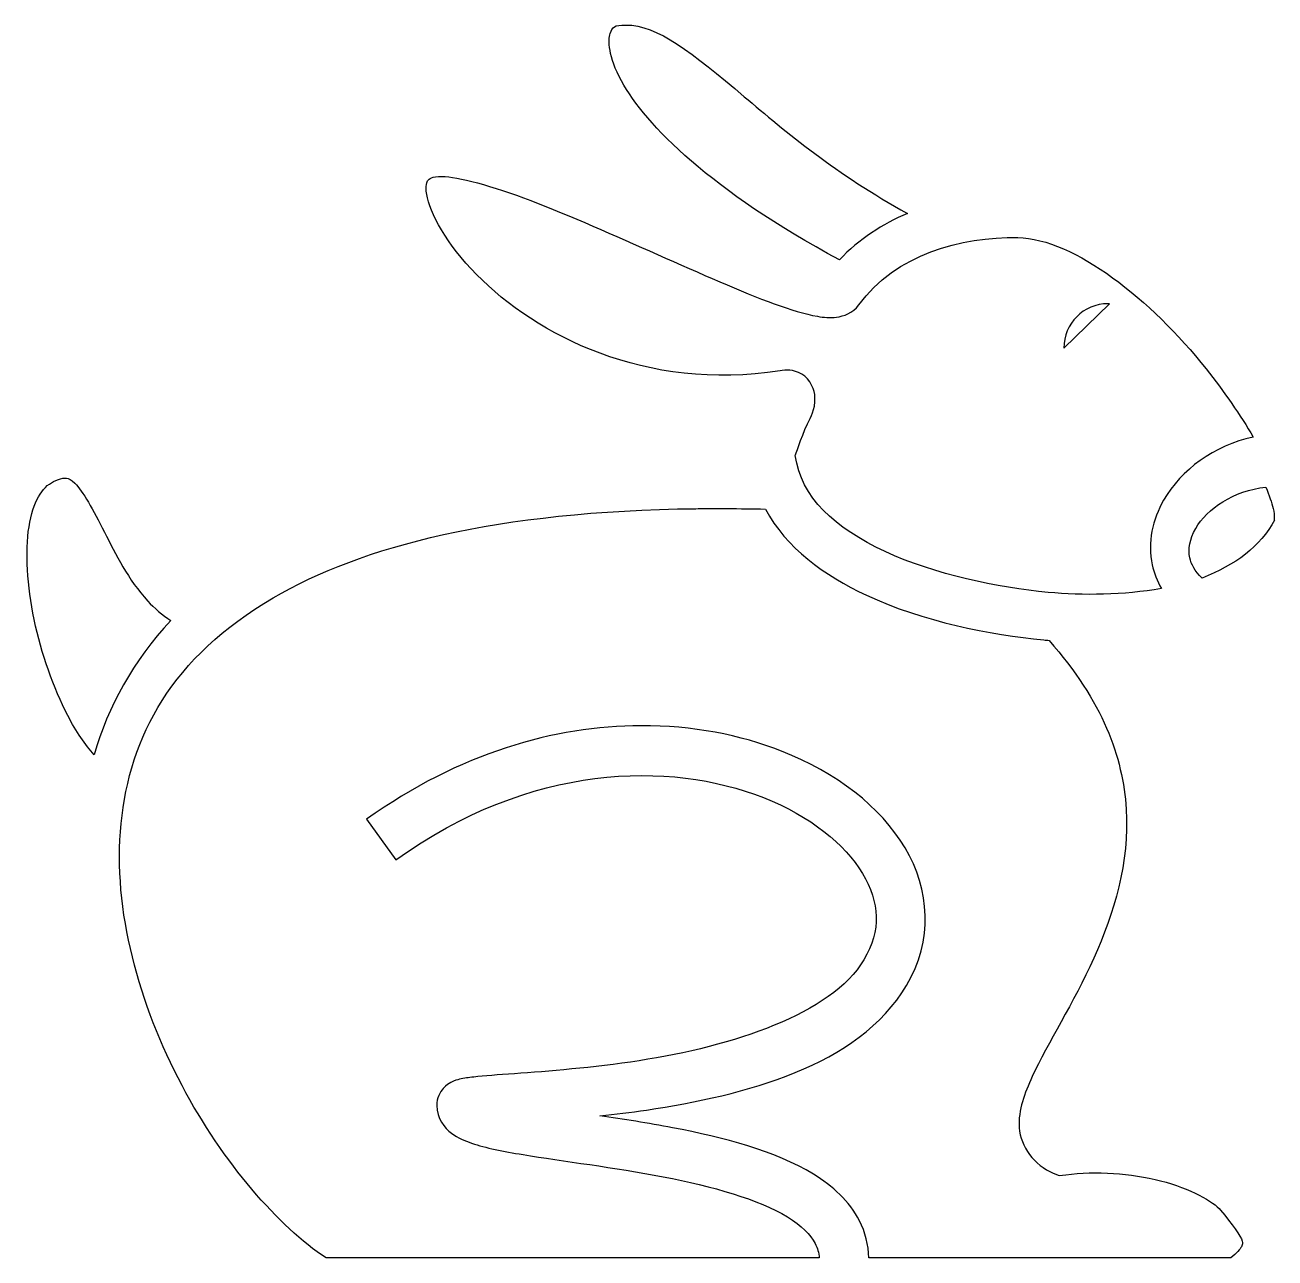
# Model space of a CAD drawing. Header units: centimetres. Extents: x -9.7 to 9.3, y -9.1 to 9.6.
import ezdxf

# ---------------------------------------------------------------- set-up
doc = ezdxf.new("R2010")
doc.units = ezdxf.units.CM
doc.header["$MEASUREMENT"] = 0
doc.layers.add('Layer 1', color=7, linetype='Continuous')

msp = doc.modelspace()

# ---------------------------------------------------------------- linework, layer by layer
at = {"layer": 'Layer 1'}
for points, knots in [([(-0.57812, 9.64424), (-0.75375, 9.64424), (-0.7801, 9.61493), (-0.81397, 9.51529), (-0.81397, 9.51529), (-0.84783, 9.41569), (-0.84408, 9.16243), (-0.64256, 8.79434), (-0.64256, 8.79434), (-0.27325, 8.11965), (0.72183, 7.11918), (2.675, 6.07105), (2.675, 6.07105), (2.9765, 6.38647), (3.33299, 6.61586), (3.71107, 6.7758), (3.71107, 6.7758), (2.63663, 7.36936), (1.85357, 8.02313), (1.22771, 8.55352), (1.22771, 8.55352), (0.42947, 9.22989), (-0.09324, 9.64428), (-0.57818, 9.64428), (-0.57818, 9.64428), (-0.57818, 9.64428), (-0.57812, 9.64424), (-0.57812, 9.64424)], [0, 0, 0, 0, 0.125, 0.125, 0.125, 0.125, 0.25, 0.25, 0.25, 0.25, 0.375, 0.375, 0.375, 0.375, 0.5, 0.5, 0.5, 0.5, 0.625, 0.625, 0.625, 0.625, 0.75, 0.75, 0.75, 0.75, 1, 1, 1, 1]), ([(-3.37276, 7.33933), (-3.53363, 7.33903), (-3.57011, 7.3029), (-3.58655, 7.28219), (-3.58655, 7.28219), (-3.603, 7.26153), (-3.62872, 7.20283), (-3.607, 7.06608), (-3.607, 7.06608), (-3.56357, 6.79266), (-3.30508, 6.30642), (-2.84798, 5.84561), (-2.84798, 5.84561), (-1.93365, 4.92403), (-0.28446, 4.06245), (1.77118, 4.38154), (1.77118, 4.38154), (1.861, 4.39546), (1.97042, 4.40752), (2.10203, 4.33119), (2.10203, 4.33119), (2.23359, 4.25487), (2.30148, 4.07987), (2.30317, 3.97867), (2.30317, 3.97867), (2.30637, 3.77597), (2.24013, 3.68881), (2.18839, 3.57613), (2.18839, 3.57613), (2.08499, 3.35074), (2.00496, 3.08458), (2.00391, 3.09246), (2.00391, 3.09246), (2.00391, 3.09246), (2.00391, 3.09233), (2.00391, 3.09233), (2.00391, 3.09233), (2.0874, 2.45981), (2.61003, 1.98416), (3.36998, 1.63205), (3.36998, 1.63205), (4.12997, 1.27982), (5.08832, 1.0837), (5.85262, 1.01062), (5.85262, 1.01062), (6.38191, 0.96002), (7.00085, 0.96866), (7.57729, 1.06915), (7.57729, 1.06915), (7.51172, 1.18364), (7.46445, 1.30428), (7.43771, 1.42825), (7.43771, 1.42825), (7.36337, 1.77217), (7.44214, 2.11938), (7.6103, 2.4119), (7.6103, 2.4119), (7.87984, 2.88081), (8.37405, 3.24198), (8.97486, 3.37459), (8.97486, 3.37459), (8.7792, 3.70506), (8.53488, 4.0629), (8.25699, 4.41158), (8.25699, 4.41158), (7.417, 5.46544), (6.25684, 6.39158), (5.3905, 6.40967), (5.3905, 6.40967), (4.52753, 6.42768), (3.5306, 6.15434), (2.97145, 5.38743), (2.97145, 5.38743), (2.87699, 5.25797), (2.737, 5.21269), (2.63335, 5.19936), (2.63335, 5.19936), (2.52974, 5.18595), (2.43841, 5.19514), (2.34155, 5.21134), (2.34155, 5.21134), (2.14791, 5.24364), (1.93252, 5.3114), (1.68318, 5.40223), (1.68318, 5.40223), (1.18454, 5.58389), (0.56046, 5.86144), (-0.09323, 6.15172), (-0.09323, 6.15172), (-0.74692, 6.44196), (-1.42861, 6.7446), (-2.02216, 6.97147), (-2.02216, 6.97147), (-2.61572, 7.19833), (-3.14155, 7.33981), (-3.37267, 7.33934), (-3.37267, 7.33934), (-3.37267, 7.33934), (-3.37276, 7.33933), (-3.37276, 7.33933)], [0, 0, 0, 0, 0.03846154, 0.03846154, 0.03846154, 0.03846154, 0.07692308, 0.07692308, 0.07692308, 0.07692308, 0.11538462, 0.11538462, 0.11538462, 0.11538462, 0.15384615, 0.15384615, 0.15384615, 0.15384615, 0.19230769, 0.19230769, 0.19230769, 0.19230769, 0.23076923, 0.23076923, 0.23076923, 0.23076923, 0.26923077, 0.26923077, 0.26923077, 0.26923077, 0.30769231, 0.30769231, 0.30769231, 0.30769231, 0.34615385, 0.34615385, 0.34615385, 0.34615385, 0.38461538, 0.38461538, 0.38461538, 0.38461538, 0.42307692, 0.42307692, 0.42307692, 0.42307692, 0.46153846, 0.46153846, 0.46153846, 0.46153846, 0.5, 0.5, 0.5, 0.5, 0.53846154, 0.53846154, 0.53846154, 0.53846154, 0.57692308, 0.57692308, 0.57692308, 0.57692308, 0.61538462, 0.61538462, 0.61538462, 0.61538462, 0.65384615, 0.65384615, 0.65384615, 0.65384615, 0.69230769, 0.69230769, 0.69230769, 0.69230769, 0.73076923, 0.73076923, 0.73076923, 0.73076923, 0.76923077, 0.76923077, 0.76923077, 0.76923077, 0.80769231, 0.80769231, 0.80769231, 0.80769231, 0.84615385, 0.84615385, 0.84615385, 0.84615385, 0.88461538, 0.88461538, 0.88461538, 0.88461538, 0.92307692, 0.92307692, 0.92307692, 0.92307692, 1, 1, 1, 1]), ([(6.09066, 4.72851), (6.09065, 4.7285), (6.09065, 4.72858), (6.09065, 4.72858), (6.09065, 4.72858), (6.09065, 5.10114), (6.39278, 5.40327), (6.76534, 5.40327), (6.76534, 5.40327), (6.77185, 5.40327), (6.7786, 5.40319), (6.78503, 5.40302), (6.78503, 5.40302), (6.78503, 5.40302), (6.09066, 4.72851), (6.09066, 4.72851)], [0, 0, 0, 0, 0.2, 0.2, 0.2, 0.2, 0.4, 0.4, 0.4, 0.4, 0.6, 0.6, 0.6, 0.6, 1, 1, 1, 1]), ([(-9.11714, 2.75032), (-9.15104, 2.75007), (-9.20219, 2.73978), (-9.28653, 2.69803), (-9.28653, 2.69803), (-9.28651, 2.69803), (-9.28656, 2.69803), (-9.28656, 2.69803), (-9.28656, 2.69803), (-9.28656, 2.69803), (-9.28661, 2.69803), (-9.28661, 2.69803), (-9.28661, 2.69803), (-9.46591, 2.60935), (-9.60021, 2.39387), (-9.66119, 2.00964), (-9.66119, 2.00964), (-9.72221, 1.62549), (-9.69054, 1.11273), (-9.58158, 0.59575), (-9.58158, 0.59575), (-9.47258, 0.07864), (-9.28834, -0.44508), (-9.07067, -0.8647), (-9.07067, -0.8647), (-8.9432, -1.11041), (-8.80139, -1.31033), (-8.66881, -1.46066), (-8.66881, -1.46066), (-8.4594, -0.73128), (-8.08086, -0.03399), (-7.50088, 0.58196), (-7.50088, 0.58196), (-7.63384, 0.6679), (-7.75254, 0.76843), (-7.85362, 0.87908), (-7.85362, 0.87908), (-8.1509, 1.20449), (-8.34294, 1.59058), (-8.51346, 1.92809), (-8.51346, 1.92809), (-8.68403, 2.26556), (-8.84321, 2.55445), (-8.96213, 2.67046), (-8.96213, 2.67046), (-9.0215, 2.72848), (-9.05574, 2.74274), (-9.08821, 2.74805), (-9.08821, 2.74805), (-9.09631, 2.7494), (-9.10567, 2.75045), (-9.11701, 2.75037), (-9.11701, 2.75037), (-9.11701, 2.75037), (-9.11714, 2.75032), (-9.11714, 2.75032)], [0, 0, 0, 0, 0.06666667, 0.06666667, 0.06666667, 0.06666667, 0.13333333, 0.13333333, 0.13333333, 0.13333333, 0.2, 0.2, 0.2, 0.2, 0.26666667, 0.26666667, 0.26666667, 0.26666667, 0.33333333, 0.33333333, 0.33333333, 0.33333333, 0.4, 0.4, 0.4, 0.4, 0.46666667, 0.46666667, 0.46666667, 0.46666667, 0.53333333, 0.53333333, 0.53333333, 0.53333333, 0.6, 0.6, 0.6, 0.6, 0.66666667, 0.66666667, 0.66666667, 0.66666667, 0.73333333, 0.73333333, 0.73333333, 0.73333333, 0.8, 0.8, 0.8, 0.8, 0.86666667, 0.86666667, 0.86666667, 0.86666667, 1, 1, 1, 1]), ([(9.16744, 2.61117), (8.67597, 2.56352), (8.26968, 2.27846), (8.09882, 1.98135), (8.09882, 1.98135), (8.00677, 1.82124), (7.981, 1.67066), (8.01006, 1.53627), (8.01006, 1.53627), (8.03157, 1.43675), (8.08217, 1.33399), (8.19594, 1.22887), (8.19594, 1.22887), (8.69576, 1.42132), (9.08809, 1.71043), (9.29842, 2.11178), (9.29842, 2.11178), (9.28636, 2.09407), (9.30609, 2.16744), (9.27717, 2.28821), (9.27717, 2.28821), (9.25634, 2.3755), (9.21826, 2.48682), (9.16753, 2.61122), (9.16753, 2.61122), (9.16753, 2.61122), (9.16744, 2.61117), (9.16744, 2.61117)], [0, 0, 0, 0, 0.125, 0.125, 0.125, 0.125, 0.25, 0.25, 0.25, 0.25, 0.375, 0.375, 0.375, 0.375, 0.5, 0.5, 0.5, 0.5, 0.625, 0.625, 0.625, 0.625, 0.75, 0.75, 0.75, 0.75, 1, 1, 1, 1]), ([(0.79727, 2.28546), (0.69341, 2.28563), (0.59082, 2.28516), (0.48944, 2.28403), (0.48944, 2.28403), (-2.52713, 2.25004), (-4.59551, 1.71603), (-5.9464, 0.92677), (-5.9464, 0.92677), (-7.4903, 0.02467), (-8.12716, -1.18551), (-8.25906, -2.50739), (-8.25906, -2.50739), (-8.39096, -3.82919), (-7.98075, -5.26994), (-7.33136, -6.49479), (-7.33136, -6.49479), (-6.70559, -7.67499), (-5.85152, -8.64649), (-5.13989, -9.11848), (-5.13989, -9.11848), (-5.13989, -9.11848), (2.36942, -9.11849), (2.36942, -9.11849), (2.36942, -9.11849), (2.36377, -9.03795), (2.34117, -8.96858), (2.30608, -8.89972), (2.30608, -8.89972), (2.23705, -8.76436), (2.0987, -8.6231), (1.88305, -8.49124), (1.88305, -8.49124), (1.45176, -8.22744), (0.73945, -8.02549), (-0.00658, -7.88242), (-0.00658, -7.88242), (-0.75266, -7.73939), (-1.53201, -7.64645), (-2.14133, -7.54508), (-2.14133, -7.54508), (-2.44608, -7.49448), (-2.70609, -7.44485), (-2.92279, -7.37114), (-2.92279, -7.37114), (-3.03116, -7.33433), (-3.13026, -7.29469), (-3.23116, -7.21963), (-3.23116, -7.21963), (-3.33203, -7.14449), (-3.4552, -6.99256), (-3.4552, -6.79922), (-3.4552, -6.79922), (-3.4552, -6.68916), (-3.40165, -6.58914), (-3.35505, -6.53694), (-3.35505, -6.53694), (-3.30837, -6.48482), (-3.26945, -6.46357), (-3.23909, -6.44738), (-3.23909, -6.44738), (-3.17828, -6.41512), (-3.14282, -6.40724), (-3.10732, -6.39863), (-3.10732, -6.39863), (-3.03622, -6.38143), (-2.97078, -6.37312), (-2.89121, -6.36435), (-2.89121, -6.36435), (-2.73198, -6.34689), (-2.52376, -6.33272), (-2.2705, -6.3143), (-2.2705, -6.3143), (-1.76406, -6.2774), (-1.08528, -6.22549), (-0.37429, -6.11662), (-0.37429, -6.11662), (1.0477, -5.89895), (2.55141, -5.40913), (3.04789, -4.58015), (3.04789, -4.58015), (3.31789, -4.12937), (3.28783, -3.70854), (3.02428, -3.26636), (3.02428, -3.26636), (2.7606, -2.82414), (2.23076, -2.3923), (1.51804, -2.11197), (1.51804, -2.11197), (0.09264, -1.55126), (-2.02702, -1.58639), (-4.07849, -3.05948), (-4.07849, -3.05948), (-4.07849, -3.05948), (-4.52125, -2.44269), (-4.52125, -2.44269), (-4.52125, -2.44269), (-3.11592, -1.43361), (-1.65425, -1.02332), (-0.34662, -1.01826), (-0.34662, -1.01826), (0.43804, -1.01522), (1.16687, -1.15868), (1.79475, -1.40566), (1.79475, -1.40566), (2.63195, -1.73499), (3.29871, -2.24607), (3.67519, -2.87758), (3.67519, -2.87758), (4.05175, -3.50909), (4.10513, -4.29177), (3.69893, -4.97017), (3.69893, -4.97017), (2.95509, -6.21202), (1.23312, -6.63791), (-0.25963, -6.86646), (-0.25963, -6.86646), (-0.50829, -6.9045), (-0.73676, -6.92845), (-0.96991, -6.95468), (-0.96991, -6.95468), (-0.61473, -7.00739), (-0.23965, -7.06457), (0.13573, -7.13655), (0.13573, -7.13655), (0.91769, -7.2865), (1.69143, -7.48444), (2.27963, -7.84413), (2.27963, -7.84413), (2.57375, -8.02406), (2.82739, -8.2513), (2.98202, -8.55445), (2.98202, -8.55445), (3.0688, -8.72481), (3.11713, -8.9168), (3.12413, -9.11845), (3.12413, -9.11845), (3.12413, -9.11845), (8.63381, -9.1184), (8.63381, -9.1184), (8.63381, -9.1184), (8.72118, -9.04418), (8.77866, -8.98119), (8.7959, -8.94707), (8.7959, -8.94707), (8.81859, -8.9022), (8.8153, -8.8974), (8.80644, -8.86012), (8.80644, -8.86012), (8.7886, -8.78548), (8.65181, -8.60015), (8.47837, -8.391), (8.47837, -8.391), (8.37181, -8.26264), (8.01381, -8.05716), (7.5651, -7.94427), (7.5651, -7.94427), (7.11643, -7.83139), (6.58073, -7.79036), (6.12085, -7.85066), (6.12085, -7.85066), (6.12085, -7.85066), (6.02201, -7.86259), (6.02201, -7.86259), (6.02201, -7.86259), (6.02201, -7.86259), (5.92848, -7.82565), (5.92848, -7.82565), (5.92848, -7.82565), (5.64735, -7.71116), (5.4282, -7.41864), (5.41192, -7.13776), (5.41192, -7.13776), (5.39564, -6.85692), (5.49162, -6.6169), (5.61095, -6.35904), (5.61095, -6.35904), (5.84941, -5.84333), (6.23512, -5.24724), (6.54649, -4.55762), (6.54649, -4.55762), (6.85786, -3.86809), (7.09075, -3.10198), (7.0407, -2.28717), (7.0407, -2.28717), (6.99208, -1.49736), (6.68366, -0.64557), (5.86674, 0.28002), (5.86674, 0.28002), (5.84051, 0.28221), (5.81411, 0.28424), (5.78831, 0.28677), (5.78831, 0.28677), (5.78831, 0.28677), (5.78823, 0.28674), (5.78823, 0.28674), (5.78823, 0.28674), (4.96574, 0.36534), (3.95291, 0.56589), (3.08611, 0.96758), (3.08611, 0.96758), (2.44377, 1.26529), (1.8605, 1.69148), (1.55056, 2.27791), (1.55056, 2.27791), (1.35271, 2.28213), (1.15705, 2.28516), (0.96653, 2.2855), (0.96653, 2.2855), (0.96653, 2.2855), (0.79727, 2.28546), (0.79727, 2.28546)], [0, 0, 0, 0, 0.01851852, 0.01851852, 0.01851852, 0.01851852, 0.03703704, 0.03703704, 0.03703704, 0.03703704, 0.05555556, 0.05555556, 0.05555556, 0.05555556, 0.07407407, 0.07407407, 0.07407407, 0.07407407, 0.09259259, 0.09259259, 0.09259259, 0.09259259, 0.11111111, 0.11111111, 0.11111111, 0.11111111, 0.12962963, 0.12962963, 0.12962963, 0.12962963, 0.14814815, 0.14814815, 0.14814815, 0.14814815, 0.16666667, 0.16666667, 0.16666667, 0.16666667, 0.18518519, 0.18518519, 0.18518519, 0.18518519, 0.2037037, 0.2037037, 0.2037037, 0.2037037, 0.22222222, 0.22222222, 0.22222222, 0.22222222, 0.24074074, 0.24074074, 0.24074074, 0.24074074, 0.25925926, 0.25925926, 0.25925926, 0.25925926, 0.27777778, 0.27777778, 0.27777778, 0.27777778, 0.2962963, 0.2962963, 0.2962963, 0.2962963, 0.31481481, 0.31481481, 0.31481481, 0.31481481, 0.33333333, 0.33333333, 0.33333333, 0.33333333, 0.35185185, 0.35185185, 0.35185185, 0.35185185, 0.37037037, 0.37037037, 0.37037037, 0.37037037, 0.38888889, 0.38888889, 0.38888889, 0.38888889, 0.40740741, 0.40740741, 0.40740741, 0.40740741, 0.42592593, 0.42592593, 0.42592593, 0.42592593, 0.44444444, 0.44444444, 0.44444444, 0.44444444, 0.46296296, 0.46296296, 0.46296296, 0.46296296, 0.48148148, 0.48148148, 0.48148148, 0.48148148, 0.5, 0.5, 0.5, 0.5, 0.51851852, 0.51851852, 0.51851852, 0.51851852, 0.53703704, 0.53703704, 0.53703704, 0.53703704, 0.55555556, 0.55555556, 0.55555556, 0.55555556, 0.57407407, 0.57407407, 0.57407407, 0.57407407, 0.59259259, 0.59259259, 0.59259259, 0.59259259, 0.61111111, 0.61111111, 0.61111111, 0.61111111, 0.62962963, 0.62962963, 0.62962963, 0.62962963, 0.64814815, 0.64814815, 0.64814815, 0.64814815, 0.66666667, 0.66666667, 0.66666667, 0.66666667, 0.68518519, 0.68518519, 0.68518519, 0.68518519, 0.7037037, 0.7037037, 0.7037037, 0.7037037, 0.72222222, 0.72222222, 0.72222222, 0.72222222, 0.74074074, 0.74074074, 0.74074074, 0.74074074, 0.75925926, 0.75925926, 0.75925926, 0.75925926, 0.77777778, 0.77777778, 0.77777778, 0.77777778, 0.7962963, 0.7962963, 0.7962963, 0.7962963, 0.81481481, 0.81481481, 0.81481481, 0.81481481, 0.83333333, 0.83333333, 0.83333333, 0.83333333, 0.85185185, 0.85185185, 0.85185185, 0.85185185, 0.87037037, 0.87037037, 0.87037037, 0.87037037, 0.88888889, 0.88888889, 0.88888889, 0.88888889, 0.90740741, 0.90740741, 0.90740741, 0.90740741, 0.92592593, 0.92592593, 0.92592593, 0.92592593, 0.94444444, 0.94444444, 0.94444444, 0.94444444, 0.96296296, 0.96296296, 0.96296296, 0.96296296, 1, 1, 1, 1])]:
    msp.add_open_spline(points, degree=3, knots=knots, dxfattribs=at)

doc.saveas('drawing.dxf')
